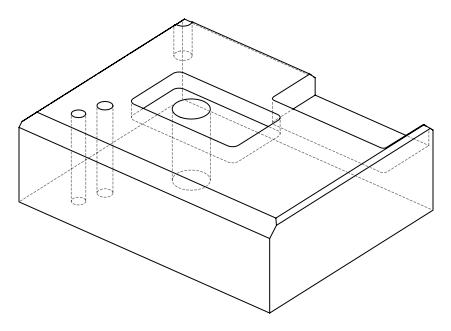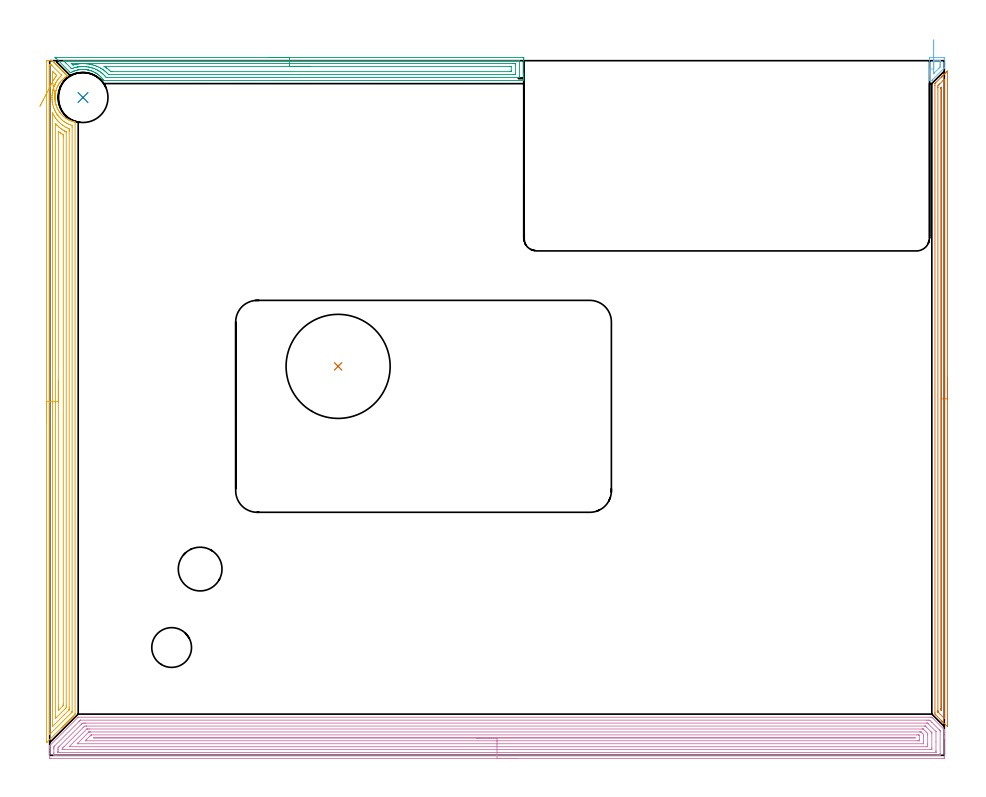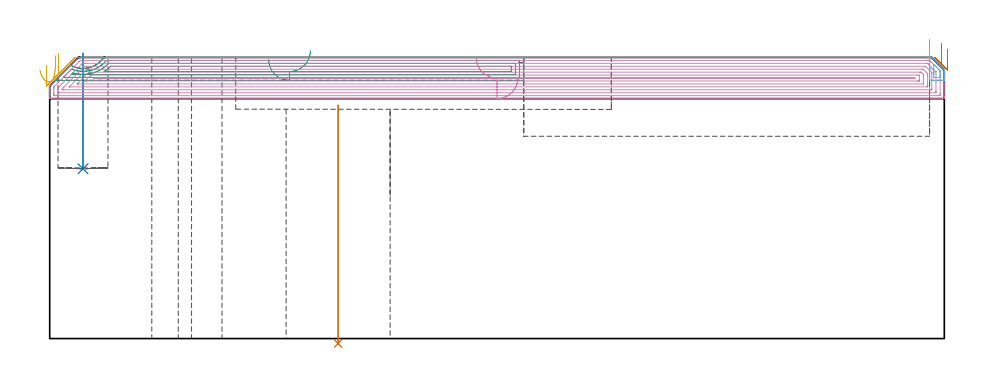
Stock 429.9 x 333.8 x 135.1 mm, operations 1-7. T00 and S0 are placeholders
(PLAN: 18 operations, 12 tool changes, 181.2 min)
(1 INDEXABLE_INSERT_DRILL_THROUGH_HOLE_FROM_SOLID | STEP1HOLE | NXT0302_038 | 0.46 min | 265164 mm3)
(2 INDEXABLE_INSERT_DRILL_BLIND_HOLE_FROM_SOLID | STEP1POCKET | NXT0302_019 | 0.22 min | 24052 mm3)
(3 AREA_MILL | FG_CHAMFER_SURFACE | UGT0205_001 | 7.21 min | 13992 mm3)
(4 AREA_MILL_1 | FG_CHAMFER_SURFACE_1 | UGT0205_001 | 27.32 min | 84257 mm3)
(5 AREA_MILL_2 | FG_CHAMFER_SURFACE_2 | UGT0205_001 | 12.73 min | 28654 mm3)
(6 AREA_MILL_3 | FG_CHAMFER_SURFACE_3 | UGT0205_001 | 0.39 min | 808 mm3)
(7 AREA_MILL_4 | FG_CHAMFER_SURFACE_4 | UGT0205_001 | 7.57 min | 5526 mm3)
(8 MILL_RECTANGULAR_POCKET | POCKET_RECTANGULAR_STRAIGHT | UGT0201_136 | Follow Part, ap 5, ae 75% | 16.9 min | 408037 mm3)
(9 MILL_SLOT | SLOT_PARTIAL_RECTANGULAR | NXT0201_011 | Follow Part, ap 3, ae 75% | 105.2 min | 674227 mm3)
(10 SPOT_DRILL | STEP1HOLE_1 | NXT0321_9005460120000 | 0.05 min | 185 mm3)
(11 SPOT_DRILL_1 | STEP1HOLE_2 | NXT0321_9005460120000 | 0.05 min | 186 mm3)
(12 DRILL_BLIND_HOLE_INTO_CENTER | STEP1HOLE_1 | NXT0301_092 | 0.08 min | 1700 mm3)
(13 GUN_DRILL_THROUGH_HOLE | STEP1HOLE_1 | UGT0307_009 | 0.67 min | 13335 mm3)
(14 DRILL_TO_ENLARGE_THROUGH_HOLE | STEP1HOLE_1 | UGT0301_258 | 0.58 min | 23436 mm3)
(15 DRILL_BLIND_HOLE_INTO_CENTER_1 | STEP1HOLE_2 | NXT0301_026 | 0.04 min | 46 mm3)
(16 GUN_DRILL_THROUGH_HOLE_1 | STEP1HOLE_2 | UGT0307_001 | 0.6 min | 2490 mm3)
(17 SPADE_DRILL_TO_ENLARGE_THROUGH_HOLE | STEP1HOLE_2 | UGT0306_004 | 0.57 min | 16549 mm3)
(18 DRILL_TO_ENLARGE_THROUGH_HOLE_1 | STEP1HOLE_2 | UGT0301_051 | 0.58 min | 27453 mm3)
(TOOL NXT0302_038 | Index. Insert Drill 50mm [880-D5000L50-04] | D50 PA176 FL200 Z2)
(TOOL NXT0302_019 | Index. Insert Drill 24mm [880-D2400L25-05] | D24 PA176 FL120 Z2)
(TOOL UGT0205_001 | Chamfer Mill 20 x 3 x 45 deg. | D20 FL50 Z2)
(TOOL UGT0201_136 | Carbide End Mill 20.0 | D20 FL30 Z4)
(TOOL NXT0201_011 | ENDMILL 12mm [2P460-1200-NA 1630] | D12 FL38 Z6)
(TOOL NXT0321_9005460120000 | NC Spot Drill, 142deg, 12mm, Carbide, Uncoated | D12 PA142 FL30 Z2)
(TOOL NXT0301_092 | Carbide Drill 12.1mm [860.1-1210-061A1-MM 2214] | D12.1 PA140 FL77 Z2)
(TOOL UGT0307_009 | Gun Drill 12 mm | D12 PA130 FL24 Z1)
(TOOL UGT0301_258 | Twist Drill 19.1 mm | D19.1 PA118 FL140 Z2)
(TOOL NXT0301_026 | Carbide Drill 5.5mm [860.1-0550-017A1-MM 2214] | D5.5 PA140 FL28 Z2)
(TOOL UGT0307_001 | Gun Drill 5 mm | D5 PA130 FL24 Z1)
(TOOL UGT0306_004 | Spade Drill 13.5mm | D13.5 PA132 FL10 Z2)
(TOOL UGT0301_051 | Twist Drill 21 mm | D21 PA118 FL145 Z2)
(OP 1 INDEXABLE_INSERT_DRILL_THROUGH_HOLE_FROM_SOLID)
G17 G21 G94 G90
T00 M6
G54
G17 G0 G90 X138.6 Y186.9 S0 M3
G43 Z145.1 H1
G94 G81 G98 Z-2.373 F250. R112.1
G80
M5
M2
(OP 2 INDEXABLE_INSERT_DRILL_BLIND_HOLE_FROM_SOLID)
G17 G21 G94 G90
T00 M6
G54
G17 G0 G90 X16. Y316.1 S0 M3
G43 Z145.1 H1
G94 G81 G98 Z81.6 F250. R137.1
G80
M5
M2
(OP 3 AREA_MILL)
G17 G21 G94 G90
T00 M6
G54
G17 G0 G90 X105.25 Y335.3 S1061 M3
G43 Z145.1 H0
Z134.1
G94 G1 X105.288 Z133.228 F250.
X105.402 Z132.364
X105.591 Z131.512
X105.853 Z130.68
X106.187 Z129.874
X106.59 Z129.1
X107.058 Z128.364
X107.59 Z127.672
X108.179 Z127.029
X108.822 Z126.44
X109.514 Z125.908
X110.25 Z125.44
X111.024 Z125.037
X111.83 Z124.703
X112.662 Z124.441
X113.514 Z124.252
X114.378 Z124.138
X115.25 Z124.1
X227.2 Y335.299 Z124.101
X227.791 Y335.295 Z124.102
X227.795 Y335.293 Z124.104
X227.798 Y334.705 Z124.693
X227.8 Y334.105 Z125.292
Y327.571 Z131.823
Y326.986 Z132.411
Y326.679 Z132.717
Y326.094 Z133.302
Y325.787 Z133.608
Y325.173 Z134.226
Y324.895 Z134.504
Y324.71 Z134.69
X227.792 Y324.349 Z135.043
X227.79 Y324.302 Z135.088
X227.646 Y324.3 Z135.1
X25.969
X25.959 Y324.304 Z135.096
X25.95 Y324.307 Z135.092
X25.922 Y324.347 Z135.052
X25.673 Y324.699 Z134.7
X25.482 Y324.949 Z134.449
X25.282 Y325.197 Z134.202
X25.155 Y325.341 Z134.055
X24.781 Y325.773 Z133.626
X24.634 Y325.93 Z133.469
X24.481 Y326.083 Z133.316
X24.162 Y326.382 Z133.017
X23.89 Y326.636 Z132.764
X23.49 Y326.97 Z132.429
X23.41 Y327.031 Z132.369
X23.222 Y327.173 Z132.226
X23.087 Y327.273 Z132.123
X22.999 Y327.341 Z132.056
X22.615 Y327.604 Z131.793
X22.478 Y327.691 Z131.704
X22.265 Y327.829 Z131.567
X22.225 Y327.855 Z131.541
X22.107 Y327.925 Z131.472
X21.664 Y328.17 Z131.228
X21.216 Y328.4 Z130.998
X20.834 Y328.576 Z130.821
X20.448 Y328.742 Z130.655
X20.325 Y328.788 Z130.608
X19.88 Y328.945 Z130.449
X19.802 Y328.97 Z130.424
X19.616 Y329.032 Z130.366
X19.54 Y329.057 Z130.341
X19.433 Y329.09 Z130.306
X19.356 Y329.11 Z130.283
X18.989 Y329.214 Z130.183
X18.618 Y329.303 Z130.095
X18.542 Y329.321 Z130.077
X18.464 Y329.335 Z130.061
X18.377 Y329.354 Z130.045
X18.097 Y329.409 Z129.99
X17.965 Y329.43 Z129.968
X17.651 Y329.478 Z129.916
X17.572 Y329.487 Z129.906
X17.205 Y329.533 Z129.863
X16.759 Y329.571 Z129.828
X16.258 Y329.59 Z129.801
X16.152 Y329.589 Z129.799
X16.07
X15.788 Y329.592 Z129.798
X15.756 Z129.799
X15.422 Y329.579 Z129.815
X15.388 Y329.577 Z129.818
X15.133 Y329.558 Z129.834
X15.027 Y329.552 Z129.844
X14.977 Y329.548 Z129.847
X14.896 Y329.539 Z129.855
X14.531 Y329.502 Z129.895
X14.392 Y329.483 Z129.915
X14.085 Y329.439 Z129.959
X13.619 Y329.354 Z130.045
X13.558 Y329.34 Z130.057
X13.194 Y329.261 Z130.138
X12.747 Y329.144 Z130.255
X12.303 Y329.005 Z130.389
X11.774 Y328.819 Z130.576
X11.601 Y328.76 Z130.638
X11.553 Y328.743 Z130.656
X11.483 Y328.715 Z130.685
X11.411 Y328.685 Z130.714
X10.964 Y328.485 Z130.914
X10.52 Y328.272 Z131.126
X10.281 Y328.147 Z131.25
X10.158 Y328.079 Z131.316
X10.045 Y328.019 Z131.375
X9.964 Y328.059 Z131.337
X9.935 Y328.073 Z131.323
X9.889 Y328.12 Z131.278
X9.554 Y328.455 Z130.945
X3.002 Y334.998 Z124.401
X2.848 Y335.15 Z124.246
X2.705 Y335.295 Z124.103
Y335.298 Z124.1
Y335.299 Z124.099
X2.803 Y335.3 Z124.1
X115.25
Y333.886 Z125.514
X225.489 Y333.885 Z125.515
X225.635 Y333.884 Z125.516
X225.732 Y333.88 Z125.52
X225.791 Y333.877 Z125.523
X225.793 Y333.867 Z125.533
X225.796 Y333.813 Z125.587
X225.8 Y333.43 Z125.97
Y326.296 Z133.104
X225.796 Y325.787 Z133.613
X225.793 Y325.74 Z133.66
X225.791 Y325.722 Z133.678
X225.708 Y325.719 Z133.681
X225.562 Y325.715 Z133.685
X225.489 Y325.714 Z133.686
X225.416
X27.457 Y325.715
X27.385 Z133.685
X27.312 Y325.717 Z133.683
X27.173 Y325.722 Z133.678
X27.114 Y325.787 Z133.613
X26.492 Y326.496 Z132.904
X26.32 Y326.679 Z132.721
X25.6 Y327.371 Z132.029
X25.379 Y327.571 Z131.829
X25.012 Y327.877 Z131.523
X24.708 Y328.11 Z131.29
X24.224 Y328.462 Z130.938
X23.816 Y328.737 Z130.663
X23.601 Y328.874 Z130.526
X23.116 Y329.162 Z130.238
X22.924 Y329.266 Z130.134
X22.755 Y329.354 Z130.046
X22.032 Y329.705 Z129.695
X21.408 Y329.978 Z129.422
X21.14 Y330.078 Z129.322
X20.666 Y330.246 Z129.154
X20.248 Y330.377 Z129.023
X20.061 Y330.433 Z128.967
X19.356 Y330.613 Z128.787
X18.887 Y330.715 Z128.685
X18.464 Y330.794 Z128.606
X17.817 Y330.892 Z128.508
X17.686 Y330.909 Z128.491
X17.572 Y330.92 Z128.48
X16.839 Y330.979 Z128.421
X16.68 Y330.986 Z128.414
X15.917 Y331.009 Z128.391
X15.853 Y331.01 Z128.39
X15.788 Y331.009 Z128.391
X15.703 Y331.006 Z128.394
X14.956 Y330.968 Z128.432
X14.896 Y330.963 Z128.437
X14.246 Y330.896 Z128.504
X14.004 Y330.864 Z128.536
X13.467 Y330.782 Z128.618
X13.304 Y330.754 Z128.646
X13.112 Y330.716 Z128.684
X12.726 Y330.632 Z128.768
X12.22 Y330.507 Z128.893
X12.011 Y330.452 Z128.948
X11.331 Y330.246 Z129.154
X10.669 Y330.012 Z129.388
X10.57 Y329.978 Z129.422
X10.513 Y329.96 Z129.44
X10.436 Y330.028 Z129.372
X10.214 Y330.246 Z129.154
X7.76 Y332.695 Z126.705
X7.533 Y332.921 Z126.479
X6.868 Y333.588 Z125.812
X6.652 Y333.813 Z125.587
X6.593 Y333.879 Z125.521
X6.722 Y333.883 Z125.517
X6.795 Y333.885 Z125.515
X115.25 Y333.886 Z125.514
Y332.472 Z126.928
X222.74 Y332.471 Z126.929
X223.191 Y332.47 Z126.93
X223.632 Y332.467 Z126.933
X223.77 Y332.465 Z126.935
X223.79 Y332.197 Z127.203
X223.796 Y332.029 Z127.371
X223.799 Y331.862 Z127.538
Y327.404 Z131.996
X223.793 Y327.235 Z132.165
X223.788 Y327.135 Z132.265
X223.742 Y327.133 Z132.267
X223.632 Y327.131 Z132.269
X223.182 Y327.129 Z132.271
X222.74 Y327.128 Z132.272
X28.498 Y327.129 Z132.271
X28.387 Y327.13 Z132.27
X28.333 Y327.133 Z132.267
X28.309 Y327.135 Z132.265
X28.277 Y327.161 Z132.239
X27.875 Y327.571 Z131.829
X27.385 Y328.043 Z131.357
X26.931 Y328.462 Z130.938
X26.492 Y328.828 Z130.572
X25.792 Y329.354 Z130.046
X25.6 Y329.491 Z129.909
X25.171 Y329.784 Z129.616
X24.708 Y330.061 Z129.339
X24.388 Y330.246 Z129.154
X23.816 Y330.55 Z128.85
X23.207 Y330.855 Z128.545
X22.924 Y330.981 Z128.419
X22.558 Y331.138 Z128.262
X22.032 Y331.341 Z128.059
X21.713 Y331.456 Z127.944
X21.14 Y331.643 Z127.757
X20.434 Y331.844 Z127.556
X20.248 Y331.89 Z127.51
X19.673 Y332.029 Z127.371
X19.356 Y332.095 Z127.305
X19.274 Y332.111 Z127.289
X18.982 Y332.16 Z127.24
X18.464 Y332.24 Z127.16
X18.218 Y332.275 Z127.125
X17.748 Y332.328 Z127.072
X17.572 Y332.345 Z127.055
X17.229 Y332.372 Z127.028
X16.754 Y332.402 Z126.998
X16.68 Y332.405 Z126.995
X16.295 Y332.415 Z126.985
X15.838 Y332.422 Z126.978
X15.788
X15.409 Y332.408 Z126.992
X14.982 Y332.388 Z127.012
X14.896 Y332.383 Z127.017
X14.568 Y332.357 Z127.043
X14.169 Y332.32 Z127.08
X14.004 Y332.303 Z127.097
X13.761 Y332.272 Z127.128
X13.412 Y332.223 Z127.177
X13.112 Y332.177 Z127.223
X12.986 Y332.155 Z127.245
X12.316 Y332.029 Z127.371
X12.237 Y332.012 Z127.388
X12.22 Y332.008 Z127.392
X11.521 Y331.837 Z127.563
X11.328 Y331.79 Z127.61
X11.237 Y331.77 Z127.63
X11.163 Y331.756 Z127.644
X11.108 Y331.807 Z127.593
X10.88 Y332.029 Z127.371
X10.436 Y332.47 Z126.93
Y332.471 Z126.929
X115.25 Y332.472 Z126.928
Y331.057 Z128.343
X221.037
X221.772 Y331.052 Z128.348
X221.787 Y331.051 Z128.349
X221.791 Y331.035 Z128.365
X221.796 Y330.987 Z128.413
X221.799 Y330.888 Z128.512
X221.8 Y328.932 Z130.468
X221.798 Y328.721 Z130.679
X221.795 Y328.616 Z130.784
X221.79 Y328.565 Z130.835
X221.786 Y328.549 Z130.851
X221.763 Y328.548 Z130.852
X220.956 Y328.543 Z130.857
X220.876
X29.98
X29.575 Y328.547 Z130.853
X29.376 Y328.55 Z130.85
X29.169 Y328.732 Z130.668
X28.483 Y329.354 Z130.046
X28.277 Y329.527 Z129.873
X27.453 Y330.178 Z129.222
X27.385 Y330.228 Z129.172
X27.36 Y330.246 Z129.154
X26.898 Y330.567 Z128.833
X26.492 Y330.838 Z128.562
X26.235 Y331.007 Z128.393
X26.186 Y331.042 Z128.358
X26.176 Y331.051 Z128.349
X26.179 Y331.052 Z128.348
X26.24 Y331.054 Z128.346
X26.492 Y331.057 Z128.343
X26.573
X115.25
X116.122 Z128.381
X116.986 Z128.495
X117.838 Z128.683
X118.67 Z128.946
X119.476 Z129.28
X120.25 Z129.682
X120.986 Z130.151
X121.678 Z130.682
X122.321 Z131.272
X122.91 Z131.915
X123.442 Z132.607
X123.91 Z133.343
X124.313 Z134.116
X124.647 Z134.922
X124.909 Z135.754
X125.098 Z136.606
X125.212 Z137.471
X125.25 Z138.343
G0 Z145.1
M5
M2
(OP 4 AREA_MILL_1)
G17 G21 G94 G90
T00 M6
G54
G17 G0 G90 X224.95 Y-1.5 S1061 M3
G43 Z145.1 H0
Z125.3
G94 G1 X224.912 Z124.428 F250.
X224.798 Z123.564
X224.609 Z122.712
X224.347 Z121.88
X224.013 Z121.074
X223.61 Z120.3
X223.142 Z119.564
X222.61 Z118.872
X222.021 Z118.229
X221.378 Z117.64
X220.686 Z117.108
X219.95 Z116.64
X219.176 Z116.237
X218.37 Z115.903
X217.538 Z115.641
X216.687 Z115.452
X215.822 Z115.338
X214.95 Z115.3
X0.614 Y-1.499 Z115.301
X0.057 Y-1.493 Z115.304
X0.008 Y-1.491 Z115.305
X0. Y-0.938 Z115.858
Y0.841 Z117.636
Y2.286 Z119.082
Y3.509 Z120.303
Y4.342 Z121.141
Y4.37 Z121.169
X0.001 Y4.592 Z121.39
X0.019 Y4.619 Z121.418
X13.59 Y18.19 Z134.99
X13.705 Y18.299 Z135.085
X14.01 Y18.3 Z135.1
X423.035
X423.902 Y18.293 Z135.093
X423.928 Y18.27 Z135.07
X424.018 Y18.183 Z134.981
X429.798 Y12.402 Z129.2
X429.89 Y12.308 Z129.104
X429.9 Y12.069 Z128.868
Y11.29 Z128.09
Y10.623 Z127.419
Y9.4 Z126.198
Y8.845 Z125.639
Y8.233 Z125.029
Y-0.66 Z116.137
X429.898 Y-0.938 Z115.859
X429.892 Y-1.492 Z115.306
X429.844 Y-1.494 Z115.304
X429.286 Y-1.5 Z115.3
X214.95
Y-0.086 Z116.714
X3.33
X2.435 Y-0.084 Z116.716
X2.4 Y-0.082 Z116.718
X2.01 Y-0.049 Z116.751
X2.003 Y0.347 Z117.147
X2.001 Y0.841 Z117.641
X2. Y1.239 Z118.039
Y3.018 Z119.818
X2.001 Y3.509 Z120.309
X2.004 Y3.903 Z120.703
X2.011 Y4.15 Z120.95
X2.25 Y4.398 Z121.198
X2.324 Y4.474 Z121.274
X14.01 Y16.16 Z132.96
X14.357 Y16.503 Z133.303
X14.71 Y16.849 Z133.649
X14.759 Y16.879 Z133.679
X14.829 Y16.883 Z133.683
X14.867 Y16.885 Z133.685
X421.211 Y16.886 Z133.686
X422.105 Y16.885 Z133.685
X422.141 Y16.884 Z133.684
X422.889 Y16.849 Z133.649
X423.035 Y16.71 Z133.51
X423.791 Y15.959 Z132.759
X423.928 Y15.823 Z132.623
X427.5 Y12.25 Z129.05
X427.863 Y11.878 Z128.678
X427.883 Y11.855 Z128.655
X427.89 Y11.822 Z128.622
X427.895 Y11.752 Z128.552
X427.899 Y11.645 Z128.445
Y0.841 Z117.641
X427.898 Y0.444 Z117.244
X427.89 Y-0.049 Z116.751
X427.533 Y-0.082 Z116.718
X427.5 Y-0.083 Z116.717
X426.644 Y-0.086 Z116.714
X214.95
Y1.328 Z118.128
X4.589 Y1.329 Z118.129
X4.186 Y1.331 Z118.131
X4.053 Y1.333 Z118.133
X4.013 Y1.335 Z118.135
X4.008 Y1.421 Z118.221
X4.003 Y1.544 Z118.344
X4.001 Y1.73 Z118.53
X4. Y1.915 Z118.715
Y2.619 Z119.419
Y2.804 Z119.604
X4.005 Y3.509 Z120.309
X4.006 Y3.688 Z120.488
X4.186 Y3.881 Z120.681
X4.443 Y4.142 Z120.942
X4.697 Y4.398 Z121.198
X15.137 Y14.837 Z131.637
X15.374 Y15.07 Z131.87
X15.588 Y15.277 Z132.077
X15.796 Y15.464 Z132.264
X16.289 Y15.469 Z132.269
X16.689 Y15.471 Z132.271
X17.179
X421.248
X421.74 Y15.47 Z132.27
X421.788 Y15.467 Z132.267
X421.809 Y15.465 Z132.265
X421.861 Y15.427 Z132.227
X422.049 Y15.248 Z132.048
X422.141 Y15.159 Z131.959
X425.714 Y11.587 Z128.387
X425.786 Y11.513 Z128.313
X425.855 Y11.436 Z128.236
X425.89 Y11.394 Z128.194
X425.894 Y11.373 Z128.173
X425.898 Y11.329 Z128.129
X425.9 Y6.436 Z123.236
Y2.434 Z119.234
X425.899 Y1.73 Z118.53
X425.898 Y1.547 Z118.347
X425.89 Y1.36 Z118.16
X425.882 Y1.335 Z118.135
X425.864 Y1.333 Z118.133
X425.814 Y1.33 Z118.13
X425.714 Y1.329 Z118.129
X214.95 Y1.328 Z118.128
Y2.743 Z119.543
X6.866
X6.741 Y2.744 Z119.544
X6.102 Y2.75 Z119.55
X6.01 Y2.756 Z119.556
X6.009 Y2.855 Z119.655
X6.01 Y3.063 Z119.863
X6.024 Y3.263 Z120.063
X6.118 Y3.363 Z120.163
X6.259 Y3.509 Z120.309
X6.561 Y3.812 Z120.612
X6.866 Y4.117 Z120.917
X16.04 Y13.291 Z130.091
X16.365 Y13.614 Z130.414
X16.689 Y13.933 Z130.733
X16.819 Y14.051 Z130.851
X17.582 Y14.056 Z130.856
X17.707 Y14.057 Z130.857
X420.479
X420.671 Y14.055 Z130.855
X420.767 Y14.052 Z130.852
X420.786 Y14.051 Z130.851
X420.838 Y14.004 Z130.804
X420.931 Y13.916 Z130.716
X421.248 Y13.603 Z130.403
X423.338 Y11.513 Z128.313
X423.637 Y11.209 Z128.009
X423.832 Y11.008 Z127.808
X423.89 Y10.945 Z127.745
X423.894 Y10.92 Z127.72
X423.897 Y10.866 Z127.666
X423.9 Y10.651 Z127.451
Y3.509 Z120.309
X423.897 Y3.078 Z119.878
X423.893 Y2.862 Z119.662
X423.89 Y2.76 Z119.56
X423.797 Y2.749 Z119.549
X423.035 Y2.744 Z119.544
X422.91 Y2.743 Z119.543
X214.95
Y4.157 Z120.957
X9.659
X9.545 Y4.159 Z120.959
X9.404 Y4.164 Z120.964
X9.377 Y4.168 Z120.968
X9.406 Y4.202 Z121.002
X9.439 Y4.239 Z121.039
X17.6 Y12.402 Z129.202
X17.78 Y12.574 Z129.374
X17.843 Y12.633 Z129.433
X17.992 Y12.637 Z129.437
X18.235 Y12.642 Z129.442
X18.475 Y12.643 Z129.443
X19.126
X419.221 Y12.642 Z129.442
X419.462 Y12.64 Z129.44
X419.703 Y12.636 Z129.436
X419.76 Y12.63 Z129.43
X419.794 Y12.6 Z129.4
X419.864 Y12.535 Z129.335
X419.999 Y12.402 Z129.202
X420.355 Y12.047 Z128.847
X421.248 Y11.153 Z127.953
X421.776 Y10.623 Z127.423
X421.849 Y10.546 Z127.346
X421.89 Y10.499 Z127.299
X421.893 Y10.461 Z127.261
X421.897 Y10.299 Z127.099
X421.9 Y9.975 Z126.775
Y9.734 Z126.534
Y5.528 Z122.328
Y4.639 Z121.439
X421.896 Y4.398 Z121.198
X421.89 Y4.236 Z121.036
X421.885 Y4.164 Z120.964
X421.732 Y4.161 Z120.961
X421.49 Y4.158 Z120.958
X214.95 Y4.157 Z120.957
Y5.571 Z122.371
X13.725
X13.45 Y5.573 Z122.373
X13.275 Y5.577 Z122.377
X13.237 Y5.578 Z122.378
X13.255 Y5.599 Z122.399
X13.299 Y5.648 Z122.448
X13.362 Y5.714 Z122.514
X13.471 Y5.824 Z122.624
X18.475 Y10.828 Z127.628
X18.821 Y11.169 Z127.969
X18.86 Y11.205 Z128.005
X18.88 Y11.221 Z128.021
X18.913 Y11.223 Z128.023
X19.065 Y11.226 Z128.026
X19.368 Y11.228 Z128.028
X19.654 Y11.229 Z128.029
X417.961
X418.569 Y11.226 Z128.026
X418.656 Y11.225 Z128.025
X418.705 Y11.222 Z128.022
X418.752 Y11.188 Z127.988
X418.945 Y11. Z127.8
X419.328 Y10.623 Z127.423
X419.462 Y10.489 Z127.289
X419.834 Y10.108 Z126.908
X419.879 Y10.062 Z126.862
X419.89 Y9.995 Z126.795
X419.895 Y9.879 Z126.679
X419.898 Y9.734 Z126.534
X419.9 Y9.298 Z126.098
Y8.845 Z125.645
Y6.63 Z123.43
Y6.177 Z122.977
X419.898 Y5.742 Z122.542
X419.892 Y5.596 Z122.396
X419.889 Y5.577 Z122.377
X419.879 Y5.575 Z122.375
X419.842 Y5.573 Z122.373
X419.766 Y5.572 Z122.372
X214.95 Y5.571 Z122.371
Y6.985 Z123.785
X17.582 Y6.986 Z123.786
X17.501 Y6.987 Z123.787
X17.34 Y6.992 Z123.792
X17.111 Y7.003 Z123.803
X17.17 Y7.066 Z123.866
X17.373 Y7.274 Z124.074
X17.582 Y7.485 Z124.285
X17.818 Y7.721 Z124.521
X19.368 Y9.271 Z126.071
X19.601 Y9.502 Z126.302
X19.838 Y9.734 Z126.534
X19.886 Y9.777 Z126.577
X19.941 Y9.808 Z126.608
X20.1 Y9.812 Z126.612
X20.181 Y9.814 Z126.614
X416.783
X417.6 Y9.81 Z126.61
X417.676 Y9.808 Z126.608
X417.757 Y9.734 Z126.534
X417.852 Y9.638 Z126.438
X417.89 Y9.592 Z126.392
X417.894 Y9.566 Z126.366
X417.898 Y9.513 Z126.313
X417.9 Y7.733 Z124.533
X417.893 Y7.066 Z123.866
X417.89 Y7.011 Z123.811
X417.884 Y6.992 Z123.792
X417.838 Y6.989 Z123.789
X417.756 Y6.986 Z123.786
X417.676
X416.864 Y6.985 Z123.785
X214.95
Y8.399 Z125.199
X21.155 Y8.4 Z125.2
X21.154
X415.89
X415.891 Y8.399 Z125.199
X214.95
X214.078 Z125.238
X213.214 Z125.351
X212.362 Z125.54
X211.53 Z125.803
X210.724 Z126.136
X209.95 Z126.539
X209.214 Z127.008
X208.522 Z127.539
X207.879 Z128.128
X207.29 Z128.772
X206.759 Z129.464
X206.29 Z130.199
X205.887 Z130.973
X205.553 Z131.779
X205.291 Z132.611
X205.102 Z133.463
X204.988 Z134.328
X204.95 Z135.199
G0 Z145.1
M5
M2
(OP 5 AREA_MILL_2)
G17 G21 G94 G90
T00 M6
G54
G17 G0 G90 X-1.5 Y159.95 S1061 M3
G43 Z145.1 H0
Z131.4
G94 G1 Y159.988 Z130.528 F250.
Y160.102 Z129.664
Y160.291 Z128.812
Y160.553 Z127.98
Y160.887 Z127.174
Y161.29 Z126.4
Y161.758 Z125.664
Y162.29 Z124.972
Y162.879 Z124.329
Y163.522 Z123.74
Y164.214 Z123.209
Y164.95 Z122.74
Y165.724 Z122.337
Y166.53 Z122.003
Y167.362 Z121.741
Y168.214 Z121.552
Y169.078 Z121.438
Y169.95 Z121.4
Y333.168
X-1.499 Y333.313 Z121.401
X-1.491 Y333.798 Z121.405
X-1.264 Y333.8 Z121.632
X-0.896 Z122.
X-0.373 Z122.523
X-0.004 Z122.891
X0.782 Z123.68
X0.835 Z123.733
X1.191 Y333.799 Z124.087
X1.237 Y333.764 Z124.135
X1.628 Y333.372 Z124.528
X1.781 Y333.221 Z124.678
X1.833 Y333.168 Z124.731
X2.026 Y332.975 Z124.925
X2.078 Y332.923 Z124.975
X2.131 Y332.87 Z125.03
X2.323 Y332.678 Z125.222
X2.376 Y332.626 Z125.272
X2.429 Y332.572 Z125.328
X2.619 Y332.381 Z125.518
X2.673 Y332.328 Z125.57
X2.727 Y332.274 Z125.626
X2.916 Y332.084 Z125.815
X2.97 Y332.031 Z125.867
X3.025 Y331.976 Z125.924
X3.213 Y331.787 Z126.112
X3.268 Y331.734 Z126.165
X3.323 Y331.677 Z126.222
X3.51 Y331.491 Z126.409
X3.565 Y331.436 Z126.462
X3.621 Y331.379 Z126.52
X3.807 Y331.194 Z126.706
X3.863 Y331.139 Z126.76
X3.919 Y331.081 Z126.818
X4.103 Y330.897 Z127.002
X4.16 Y330.841 Z127.057
X4.217 Y330.783 Z127.116
X4.4 Y330.6 Z127.299
X4.458 Y330.544 Z127.354
X4.516 Y330.485 Z127.415
X4.697 Y330.304 Z127.596
X4.755 Y330.246 Z127.652
X4.814 Y330.187 Z127.713
X4.994 Y330.007 Z127.893
X5.053 Y329.949 Z127.949
X5.112 Y329.889 Z128.011
X5.29 Y329.71 Z128.189
X5.35 Y329.652 Z128.247
X5.41 Y329.591 Z128.309
X5.587 Y329.413 Z128.486
X5.647 Y329.354 Z128.544
X5.708 Y329.292 Z128.607
X5.884 Y329.117 Z128.783
X5.945 Y329.057 Z128.841
X6.006 Y328.994 Z128.905
X6.181 Y328.82 Z129.08
X6.242 Y328.759 Z129.139
X6.304 Y328.696 Z129.203
X6.478 Y328.523 Z129.376
X6.54 Y328.462 Z129.436
X6.602 Y328.398 Z129.501
X6.774 Y328.226 Z129.673
X6.837 Y328.164 Z129.734
X6.9 Y328.1 Z129.799
X7.071 Y327.929 Z129.97
X7.135 Y327.867 Z130.031
X7.199 Y327.802 Z130.098
X7.368 Y327.633 Z130.267
X7.432 Y327.57 Z130.329
X7.497 Y327.504 Z130.396
X7.665 Y327.336 Z130.564
X7.73 Y327.272 Z130.626
X7.795 Y327.206 Z130.694
X7.961 Y327.039 Z130.86
X8.027 Y326.975 Z130.923
X8.497 Y326.504 Z131.395
X8.499 Y326.496 Z131.396
Y326.495
X8.486 Y326.484 Z131.385
X8.177 Y326.296 Z131.076
X7.738 Y326.009 Z130.637
X7.616 Y325.925 Z130.512
X7.229 Y325.637 Z130.129
X7.159 Y325.582 Z130.059
X6.85 Y325.338 Z129.749
X6.492 Y325.031 Z129.391
X5.963 Y324.524 Z128.861
X5.926 Y324.484 Z128.824
X5.796 Y324.347 Z128.692
X5.594 Y324.137 Z128.494
X5.075 Y323.519 Z127.974
X4.863 Y323.243 Z127.762
X4.554 Y322.799 Z127.454
X4.458 Y322.652 Z127.357
X4.259 Y322.349 Z127.159
X4.188 Y322.232 Z127.087
X4.053 Y321.989 Z126.95
X3.972 Y321.846 Z126.871
X3.772 Y321.455 Z126.669
X3.698 Y321.293 Z126.596
X3.609 Y321.094 Z126.504
X3.365 Y320.561 Z126.264
X3.3 Y320.405 Z126.199
X3.053 Y319.668 Z125.949
X3.018 Y319.551 Z125.915
X2.948 Y319.306 Z125.842
X2.922 Y319.222 Z125.818
X2.896 Y319.123 Z125.795
X2.875 Y319.04 Z125.774
X2.833 Y318.858 Z125.725
X2.811 Y318.774 Z125.705
X2.716 Y318.328 Z125.614
X2.673 Y318.079 Z125.572
X2.655 Y317.964 Z125.551
X2.641 Y317.88 Z125.537
X2.583 Y317.433 Z125.477
X2.54 Y316.986 Z125.435
X2.513 Y316.539 Z125.412
X2.512 Y316.507 Z125.411
X2.511 Y316.439 Z125.407
X2.502 Y316.092 Z125.4
X2.506 Y315.943 Z125.404
X2.514 Y315.645 Z125.411
X2.538 Y315.281 Z125.429
X2.542 Y315.198 Z125.435
X2.583 Y314.751 Z125.48
X2.632 Y314.387 Z125.528
X2.637 Y314.348 Z125.534
X2.642 Y314.305 Z125.54
X2.651 Y314.253 Z125.549
X2.719 Y313.857 Z125.617
X2.812 Y313.411 Z125.711
X2.896 Y313.077 Z125.795
X2.925 Y312.963 Z125.824
X3.03 Y312.598 Z125.929
X3.053 Y312.517 Z125.953
X3.063 Y312.487 Z125.962
X3.176 Y312.151 Z126.07
X3.235 Y311.976 Z126.135
X3.268 Y311.884 Z126.167
X3.301 Y311.794 Z126.198
X3.339 Y311.704 Z126.234
X3.372 Y311.623 Z126.268
X3.565 Y311.177 Z126.463
X3.775 Y310.729 Z126.674
X3.977 Y310.346 Z126.875
X4.188 Y309.968 Z127.086
X4.221 Y309.915 Z127.119
X4.27 Y309.835 Z127.168
X4.565 Y309.385 Z127.463
X4.755 Y309.112 Z127.653
X4.873 Y308.942 Z127.772
X4.972 Y308.808 Z127.872
X4.989 Y308.786 Z127.889
X5.075 Y308.678 Z127.975
X5.61 Y308.048 Z128.507
X5.964 Y307.676 Z128.861
X6.508 Y307.154 Z129.406
X6.54 Y307.126 Z129.437
X6.677 Y307.004 Z129.576
X6.762 Y306.934 Z129.661
X6.85 Y306.862 Z129.749
X7.637 Y306.26 Z130.536
X7.738 Y306.19 Z130.637
X7.991 Y306.028 Z130.891
X8.178 Y305.908 Z131.078
X8.441 Y305.752 Z131.341
X8.625 Y305.643 Z131.525
X8.867 Y305.513 Z131.766
X8.919 Y305.485 Z131.816
X8.996 Y305.443 Z131.895
X9.139 Y305.366 Z132.038
X9.194 Y305.341 Z132.092
X9.365 Y305.261 Z132.259
X9.515 Y305.19 Z132.41
X9.955 Y304.999 Z132.854
X10.127 Y304.935 Z133.026
X10.401 Y304.832 Z133.299
X10.704 Y304.734 Z133.601
X11.033 Y304.627 Z133.932
X11.288 Y304.545 Z134.187
X11.545 Y304.472 Z134.443
X11.86 Y304.397 Z134.757
X12.118 Y304.335 Z135.011
X12.197 Y304.314 Z135.089
X12.2 Y304.102 Z135.1
Y20.147
X12.194 Y19.803 Z135.091
X12.193 Y19.792
X11.653 Y19.253 Z134.552
X11.596 Y19.195 Z134.493
X11.539 Y19.139 Z134.438
X11.355 Y18.955 Z134.254
X11.299 Y18.897 Z134.196
X11.243 Y18.842 Z134.142
X11.057 Y18.657 Z133.956
X11.001 Y18.6 Z133.898
X10.946 Y18.545 Z133.845
X10.759 Y18.358 Z133.658
X10.704 Y18.302 Z133.601
X10.649 Y18.249 Z133.548
X10.461 Y18.06 Z133.36
X10.407 Y18.005 Z133.303
X10.352 Y17.952 Z133.251
X10.163 Y17.762 Z133.062
X10.109 Y17.708 Z133.006
X10.056 Y17.655 Z132.955
X9.865 Y17.464 Z132.764
X9.812 Y17.41 Z132.708
X9.759 Y17.358 Z132.658
X9.567 Y17.166 Z132.466
X9.514 Y17.113 Z132.411
X9.462 Y17.062 Z132.361
X9.268 Y16.868 Z132.167
X9.217 Y16.815 Z132.114
X9.165 Y16.765 Z132.064
X8.97 Y16.57 Z131.869
X8.919 Y16.518 Z131.816
X8.869 Y16.468 Z131.767
X8.672 Y16.272 Z131.571
X8.622 Y16.22 Z131.519
X8.572 Y16.171 Z131.471
X8.374 Y15.974 Z131.273
X8.324 Y15.923 Z131.221
X8.275 Y15.874 Z131.174
X8.076 Y15.675 Z130.975
X8.027 Y15.626 Z130.924
X7.978 Y15.578 Z130.877
X7.778 Y15.377 Z130.677
X7.73 Y15.328 Z130.627
X7.681 Y15.281 Z130.58
X7.48 Y15.079 Z130.379
X7.432 Y15.031 Z130.329
X7.385 Y14.984 Z130.284
X7.182 Y14.781 Z130.081
X7.135 Y14.733 Z130.032
X7.088 Y14.687 Z129.987
X6.883 Y14.483 Z129.782
X6.837 Y14.436 Z129.734
X6.791 Y14.391 Z129.69
X6.585 Y14.185 Z129.484
X6.54 Y14.138 Z129.437
X6.494 Y14.094 Z129.393
X6.287 Y13.887 Z129.186
X6.242 Y13.841 Z129.139
X6.198 Y13.797 Z129.097
X5.989 Y13.589 Z128.888
X5.945 Y13.544 Z128.842
X5.901 Y13.5 Z128.8
X5.691 Y13.291 Z128.59
X5.647 Y13.246 Z128.545
X5.604 Y13.204 Z128.503
X-0.896 Y6.703 Z122.002
X-0.981 Y6.619 Z121.919
X-1.166 Y6.434 Z121.734
X-1.342 Y6.256 Z121.555
X-1.468 Y6.136 Z121.43
X-1.494 Y6.117 Z121.404
X-1.499 Y6.136 Z121.399
X-1.5 Y169.95 Z121.4
X-0.086 Z122.814
X-0.085 Y331.461 Z122.815
X-0.084 Y331.543 Z122.816
X-0.079 Y331.707 Z122.821
X-0.076 Y331.791 Z122.824
X-0.056 Y331.793 Z122.844
X-0.004 Y331.796 Z122.896
X0.471 Y331.798 Z123.371
X0.678 Y331.793 Z123.578
X0.729 Y331.79 Z123.629
X0.791 Y331.747 Z123.691
X0.888 Y331.655 Z123.788
X1.17 Y331.379 Z124.07
X5.642 Y326.908 Z128.542
X5.738 Y326.805 Z128.638
X5.77 Y326.768 Z128.67
X5.772 Y326.762 Z128.672
X5.766 Y326.754 Z128.666
X5.731 Y326.717 Z128.631
X5.634 Y326.623 Z128.534
X5.35 Y326.35 Z128.25
X5.181 Y326.183 Z128.081
X5.013 Y326.013 Z127.913
X4.746 Y325.725 Z127.646
X4.458 Y325.394 Z127.358
X4.332 Y325.245 Z127.232
X4.228 Y325.119 Z127.128
X3.939 Y324.745 Z126.839
X3.563 Y324.227 Z126.463
X3.214 Y323.682 Z126.114
X3.007 Y323.33 Z125.907
X2.887 Y323.115 Z125.787
X2.673 Y322.714 Z125.573
X2.581 Y322.528 Z125.481
X2.537 Y322.436 Z125.437
X2.303 Y321.912 Z125.203
X2.14 Y321.542 Z125.04
X2.037 Y321.284 Z124.937
X1.815 Y320.647 Z124.715
X1.806 Y320.622 Z124.706
X1.781 Y320.543 Z124.681
X1.605 Y319.929 Z124.505
X1.56 Y319.753 Z124.46
X1.431 Y319.208 Z124.331
X1.359 Y318.858 Z124.259
X1.29 Y318.456 Z124.19
X1.219 Y317.964 Z124.119
X1.183 Y317.669 Z124.083
X1.131 Y317.07 Z124.031
X1.118 Y316.84 Z124.018
X1.095 Y316.175 Z123.995
X1.096 Y315.967 Z123.996
X1.122 Y315.281 Z124.022
X1.136 Y315.033 Z124.036
X1.198 Y314.387 Z124.098
X1.216 Y314.223 Z124.116
X1.243 Y314.031 Z124.143
X1.332 Y313.492 Z124.232
X1.443 Y312.936 Z124.343
X1.523 Y312.598 Z124.423
X1.753 Y311.731 Z124.653
X1.762 Y311.704 Z124.662
X1.781 Y311.645 Z124.681
X2.077 Y310.809 Z124.977
X2.288 Y310.301 Z125.188
X2.468 Y309.915 Z125.368
X2.673 Y309.489 Z125.573
X2.923 Y309.021 Z125.823
X3.266 Y308.427 Z126.166
X3.463 Y308.126 Z126.363
X3.565 Y307.976 Z126.465
X3.872 Y307.542 Z126.772
X4.107 Y307.232 Z127.007
X4.458 Y306.814 Z127.358
X4.876 Y306.338 Z127.776
X5.35 Y305.859 Z128.25
X5.786 Y305.443 Z128.686
X6.242 Y305.064 Z129.142
X6.91 Y304.549 Z129.81
X7.135 Y304.392 Z130.035
X7.596 Y304.086 Z130.496
X8.027 Y303.838 Z130.927
X8.351 Y303.655 Z131.251
X8.919 Y303.372 Z131.819
X9.437 Y303.136 Z132.337
X9.812 Y302.994 Z132.712
X10.463 Y302.76 Z133.363
X10.704 Y302.678 Z133.604
X10.756 Y302.659 Z133.656
X10.778 Y302.648 Z133.678
X10.786 Y301.948 Z133.686
X10.785 Y21.042 Z133.685
X10.784 Y20.961 Z133.684
X10.779 Y20.879 Z133.679
X10.776 Y20.837 Z133.676
X10.758 Y20.816 Z133.658
X10.704 Y20.757 Z133.604
X10.401 Y20.451 Z133.301
X10.098 Y20.147 Z132.998
X0.128 Y10.178 Z123.028
X-0.004 Y10.048 Z122.896
X-0.05 Y10.007 Z122.85
X-0.076 Y9.984 Z122.824
X-0.08 Y10.064 Z122.82
X-0.084 Y10.227 Z122.816
X-0.085 Y10.309 Z122.815
X-0.086 Y10.391 Z122.814
Y169.95
X1.328 Z124.228
X1.329 Y308.349 Z124.229
X1.33 Y308.578 Z124.23
X1.332 Y308.628 Z124.232
X1.335 Y308.674 Z124.235
X1.377 Y308.599 Z124.277
X1.408 Y308.542 Z124.308
X1.452 Y308.456 Z124.352
X1.625 Y308.126 Z124.525
X1.781 Y307.84 Z124.681
X2.136 Y307.232 Z125.036
X2.673 Y306.403 Z125.573
X2.717 Y306.338 Z125.617
X2.817 Y306.193 Z125.717
X3.411 Y305.443 Z126.311
X3.565 Y305.26 Z126.465
X3.897 Y304.885 Z126.797
X4.211 Y304.549 Z127.111
X4.458 Y304.302 Z127.358
X5.147 Y303.655 Z128.047
X5.35 Y303.486 Z128.25
X6.164 Y302.839 Z129.064
X6.242 Y302.78 Z129.142
X6.27 Y302.76 Z129.17
X7.135 Y302.2 Z130.035
X7.702 Y301.866 Z130.602
X8.027 Y301.695 Z130.927
X8.379 Y301.513 Z131.279
X9.359 Y301.076 Z132.259
X9.364 Y300.972 Z132.264
X9.369 Y300.521 Z132.269
X9.371 Y300.077 Z132.271
Y299.624
Y22.83
X9.37 Y22.379 Z132.27
X9.366 Y21.936 Z132.266
X9.365 Y21.884 Z132.265
X9.329 Y21.84 Z132.229
X9.262 Y21.767 Z132.162
X9.177 Y21.678 Z132.077
X6.944 Y19.444 Z129.844
X1.387 Y13.887 Z124.287
X1.367 Y13.868 Z124.267
X1.355 Y13.859 Z124.255
X1.341 Y13.85 Z124.241
X1.335 Y13.864 Z124.235
X1.332 Y13.887 Z124.232
X1.33 Y13.943 Z124.23
X1.329 Y14.34 Z124.229
X1.328 Y14.781 Z124.228
Y169.95
X2.743 Z125.643
Y302.76
X2.745 Y303.015 Z125.645
X2.75 Y303.578 Z125.65
X2.873 Y303.457 Z125.773
X2.987 Y303.339 Z125.887
X3.54 Y302.76 Z126.44
X3.565 Y302.736 Z126.465
X4.085 Y302.239 Z126.985
X4.458 Y301.9 Z127.358
X4.497 Y301.866 Z127.397
X5.35 Y301.199 Z128.25
X5.649 Y300.972 Z128.549
X6.242 Y300.579 Z129.142
X6.542 Y300.384 Z129.442
X7.052 Y300.077 Z129.952
X7.135 Y300.03 Z130.035
X7.241 Y299.971 Z130.141
X7.706 Y299.726 Z130.606
X7.906 Y299.619 Z130.806
X7.947 Y299.596 Z130.847
X7.95 Y299.578 Z130.85
X7.954 Y299.533 Z130.854
X7.956 Y299.44 Z130.856
X7.957 Y299.253 Z130.857
Y299.183
X7.956 Y23.725 Z130.856
X7.948 Y22.909 Z130.848
X7.876 Y22.83 Z130.776
X7.507 Y22.457 Z130.407
X7.135 Y22.083 Z130.035
X3.194 Y18.144 Z126.094
X3.039 Y17.992 Z125.939
X2.755 Y17.716 Z125.655
X2.744 Y18.287 Z125.644
X2.743 Y18.358 Z125.643
Y169.95
X4.157 Z127.057
X4.158 Y299.484 Z127.058
X4.16 Y299.786 Z127.06
X4.163 Y299.823 Z127.063
X4.164 Y299.825 Z127.064
X4.175 Y299.82 Z127.075
X4.233 Y299.779 Z127.133
X5.017 Y299.183 Z127.917
X5.35 Y298.958 Z128.25
X6.009 Y298.523 Z128.909
X6.242 Y298.385 Z129.142
X6.405 Y298.289 Z129.305
X6.527 Y298.209 Z129.427
X6.536 Y298.137 Z129.436
X6.539 Y297.991 Z129.439
X6.542 Y297.394 Z129.442
X6.543 Y297.093 Z129.443
Y24.619
X6.542 Y24.319 Z129.442
X6.538 Y24.021 Z129.438
X6.536 Y23.952 Z129.436
X6.484 Y23.894 Z129.384
X6.326 Y23.725 Z129.226
X4.537 Y21.936 Z127.437
X4.496 Y21.898 Z127.396
X4.458 Y21.866 Z127.358
X4.164 Y21.651 Z127.064
X4.16 Y21.936 Z127.06
X4.158 Y22.236 Z127.058
X4.157 Y22.83 Z127.057
Y23.132
Y169.95
Y170.822 Z127.095
Y171.686 Z127.209
Y172.538 Z127.398
Y173.37 Z127.66
Y174.176 Z127.994
Y174.95 Z128.397
Y175.686 Z128.865
Y176.378 Z129.396
Y177.021 Z129.986
Y177.61 Z130.629
Y178.142 Z131.321
Y178.61 Z132.057
Y179.013 Z132.831
Y179.347 Z133.637
Y179.609 Z134.469
Y179.798 Z135.32
Y179.912 Z136.185
Y179.95 Z137.057
G0 Z145.1
X2.802 Y315.604
Z135.859
G1 X2.822 Y315.49 Z134.995
X2.829 Y315.451 Z134.123
X2.823 Y315.487 Z133.251
X2.803 Y315.598 Z132.386
X2.769 Y315.782 Z131.534
X2.723 Y316.039 Z130.702
X2.664 Y316.366 Z129.895
X2.592 Y316.76 Z129.121
X2.509 Y317.22 Z128.384
X2.414 Y317.742 Z127.691
X2.31 Y318.32 Z127.047
X2.195 Y318.952 Z126.456
X2.072 Y319.632 Z125.924
X1.941 Y320.355 Z125.453
X1.803 Y321.116 Z125.049
X1.659 Y321.908 Z124.714
X1.511 Y322.727 Z124.45
X1.36 Y323.564 Z124.26
X1.335 Y323.697 Z124.235
X1.333 Y323.779 Z124.233
X1.329 Y324.225 Z124.229
Y324.49
Y327.802
X1.33 Y328.254 Z124.23
X1.334 Y328.696 Z124.234
X1.335 Y328.749 Z124.235
X1.398 Y328.696 Z124.298
X1.781 Y328.318 Z124.681
X2.299 Y327.802 Z125.199
X2.673 Y327.427 Z125.573
X3.189 Y326.908 Z126.089
X3.357 Y326.732 Z126.257
X3.271 Y326.612 Z126.171
X3.143 Y326.437 Z126.043
X2.829 Y326.013 Z125.729
X2.764 Y325.922 Z125.664
X2.673 Y325.793 Z125.573
X2.403 Y325.389 Z125.303
X2.227 Y325.119 Z125.127
X2.057 Y324.842 Z124.957
X1.781 Y324.372 Z124.681
X1.728 Y324.277 Z124.628
X1.7 Y324.225 Z124.6
X1.424 Y323.688 Z124.324
X1.36 Y323.564 Z124.26
X0.988 Y322.847 Z123.93
X0.605 Y322.107 Z123.672
X0.213 Y321.35 Z123.488
X-0.185 Y320.581 Z123.379
X-0.585 Y319.807 Z123.346
X-0.986 Y319.033 Z123.389
X-1.383 Y318.265 Z123.507
X-1.774 Y317.51 Z123.701
X-2.156 Y316.772 Z123.968
X-2.526 Y316.058 Z124.306
X-2.88 Y315.373 Z124.713
X-3.217 Y314.722 Z125.186
X-3.534 Y314.11 Z125.72
X-3.828 Y313.541 Z126.313
X-4.098 Y313.021 Z126.96
X-4.34 Y312.553 Z127.655
X-4.554 Y312.14 Z128.393
X-4.737 Y311.786 Z129.169
G0 Z145.1
M5
M2
(OP 6 AREA_MILL_3)
G17 G21 G94 G90
T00 M6
G54
G17 G0 G90 X422.8 Y329.796 S1061 M3
G43 Z145.1 H0
Z143.739
G94 G1 Y329.207 Z143.096 F250.
Y328.676 Z142.404
Y328.207 Z141.668
Y327.804 Z140.894
Y327.47 Z140.088
Y327.208 Z139.256
Y327.019 Z138.404
Y326.906 Z137.539
Y326.868 Z136.668
Y326.906 Z135.796
Y327.02 Z134.931
Y327.208 Z134.08
Y327.471 Z133.248
Y327.805 Z132.442
Y328.208 Z131.668
Y328.676 Z130.932
Y329.207 Z130.24
Y329.797 Z129.597
X422.801 Y334.705 Z124.691
X422.802 Y335.169 Z124.226
X422.805 Y335.291 Z124.105
X423.262 Y335.3 Z124.1
X429.438
X429.585 Y335.298 Z124.102
X429.9 Y335.291 Z124.105
Y334.747 Z124.652
X429.899 Y330.31 Z129.089
X429.879 Y330.279 Z129.121
X424.144 Y324.543 Z134.854
X424.027 Y324.43 Z134.968
X423.895 Y324.301 Z135.086
X423.262 Y324.3 Z135.1
X422.821
X422.807 Y324.304 Z135.094
X422.804 Y324.306 Z135.092
X422.8 Y324.357 Z135.042
Y328.505 Z130.894
Y329.354 Z130.039
Y329.797 Z129.597
X423.262 Y329.799 Z129.601
X424.8 Y329.797 Z129.603
Y332.921 Z126.479
Y333.15 Z126.25
X424.804 Y333.813 Z125.587
X424.807 Y333.869 Z125.531
X424.809 Y333.878 Z125.522
X424.835 Y333.881 Z125.519
X424.882 Y333.884 Z125.516
X424.955 Y333.885 Z125.515
X425.027 Y333.886 Z125.514
X427.673 Y333.885 Z125.515
X427.745 Y333.883 Z125.517
X427.881 Y333.879 Z125.521
X427.89 Y333.813 Z125.587
X427.897 Y333.587 Z125.813
X427.9 Y332.921 Z126.479
Y332.692 Z126.708
Y332.029 Z127.371
Y331.8 Z127.6
X427.895 Y331.138 Z128.262
X427.891 Y330.917 Z128.483
X427.867 Y330.729 Z128.671
X427.673 Y330.525 Z128.875
X427.535 Y330.385 Z129.015
X427.396 Y330.246 Z129.154
X425.027 Y327.878 Z131.522
X424.87 Y327.729 Z131.671
X424.827 Y327.688 Z131.712
X424.808 Y327.735 Z131.665
X424.804 Y327.752 Z131.648
X424.801 Y327.799 Z131.601
X424.8 Y328.462 Z130.938
Y329.797 Z129.603
Y330.44 Z129.014
Y331.132 Z128.483
Y331.868 Z128.014
Y332.642 Z127.611
Y333.448 Z127.277
Y334.28 Z127.015
Y335.131 Z126.826
Y335.996 Z126.712
Y336.868 Z126.674
Y337.739 Z126.712
Y338.604 Z126.826
Y339.456 Z127.015
Y340.288 Z127.277
Y341.094 Z127.611
Y341.868 Z128.014
Y342.604 Z128.483
Y343.296 Z129.014
Y343.939 Z129.603
G0 Z145.1
M5
M2
(OP 7 AREA_MILL_4)
G17 G21 G94 G90
T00 M6
G54
G17 G0 G90 X431.4 Y181.3 S1061 M3
G43 Z145.1 H0
Z139.1
G94 G1 Y181.262 Z138.228 F250.
Y181.148 Z137.364
Y180.959 Z136.512
Y180.697 Z135.68
Y180.363 Z134.874
Y179.96 Z134.1
Y179.492 Z133.364
Y178.96 Z132.672
Y178.371 Z132.029
Y177.728 Z131.44
Y177.036 Z130.908
Y176.3 Z130.44
Y175.526 Z130.037
Y174.72 Z129.703
Y173.888 Z129.441
Y173.036 Z129.252
Y172.172 Z129.138
Y171.3 Z129.1
Y14.045
X431.399 Y13.978 Z129.101
X431.395 Y13.827 Z129.105
X431.392 Y13.808 Z129.106
X429.88 Y15.319 Z130.618
X429.714 Y15.484 Z130.781
X429.554 Y15.644 Z130.943
X429.433 Y15.766 Z131.065
X429.276 Y15.922 Z131.219
X429.125 Y16.074 Z131.372
X428.986 Y16.213 Z131.512
X428.838 Y16.36 Z131.658
X428.696 Y16.503 Z131.802
X428.539 Y16.66 Z131.959
X428.4 Y16.798 Z132.096
X425.773 Y19.427 Z134.726
X425.415 Y19.789 Z135.085
X425.407 Y19.8 Z135.093
X425.4 Y20.683 Z135.1
Y321.917
X425.407 Y322.8 Z135.093
X425.415 Y322.811 Z135.085
X425.773 Y323.173 Z134.726
X428.4 Y325.802 Z132.096
X428.539 Y325.94 Z131.959
X428.696 Y326.097 Z131.802
X428.838 Y326.24 Z131.658
X428.986 Y326.387 Z131.512
X429.125 Y326.526 Z131.372
X429.276 Y326.678 Z131.219
X429.433 Y326.834 Z131.065
X429.554 Y326.955 Z130.943
X429.714 Y327.116 Z130.781
X430.236 Y327.636 Z130.264
X430.681 Y328.082 Z129.817
X431.168 Y328.568 Z129.332
X431.252 Y328.652 Z129.247
X431.374 Y328.77 Z129.124
X431.394 Y328.783 Z129.103
X431.399 Y328.77 Z129.099
X431.4 Y171.3 Z129.1
X429.986 Z130.514
X429.985 Y18.171 Z130.515
X429.984 Y18.001 Z130.516
X429.98 Y17.776 Z130.52
X429.978 Y17.684 Z130.522
X429.921 Y17.738 Z130.579
X429.65 Y18.001 Z130.85
X426.968 Y20.683 Z133.532
X426.887 Y20.767 Z133.613
X426.84 Y20.821 Z133.66
X426.821 Y20.846 Z133.679
X426.82 Y20.865 Z133.68
X426.816 Y21.045 Z133.684
X426.814 Y21.407 Z133.686
Y21.576
X426.815 Y320.854 Z133.685
Y321.024
X426.82 Y321.742 Z133.68
X426.978 Y321.917 Z133.522
X427.25 Y322.197 Z133.25
X427.524 Y322.474 Z132.976
X427.691 Y322.641 Z132.809
X429.276 Y324.226 Z131.224
X429.649 Y324.599 Z130.851
X429.754 Y324.703 Z130.746
X429.906 Y324.849 Z130.594
X429.974 Y324.913 Z130.526
X429.981 Y324.774 Z130.519
X429.984 Y324.599 Z130.516
X429.985 Y324.422 Z130.515
X429.986 Y323.875 Z130.514
Y171.3
X428.572 Z131.928
X428.571 Y22.296 Z131.929
X428.566 Y21.576 Z131.934
X428.565 Y21.561 Z131.935
X428.533 Y21.576 Z131.967
X428.4 Y21.702 Z132.1
X428.307 Y21.796 Z132.193
X428.261 Y21.846 Z132.239
X428.241 Y21.87 Z132.259
X428.235 Y21.946 Z132.265
X428.231 Y22.295 Z132.269
X428.229 Y22.47 Z132.271
Y320.48
X428.231 Y320.597 Z132.269
X428.235 Y320.689 Z132.265
X428.24 Y320.729 Z132.26
X428.252 Y320.743 Z132.248
X428.4 Y320.9 Z132.1
X428.461 Y320.961 Z132.039
X428.525 Y321.024 Z131.975
X428.546 Y321.037 Z131.954
X428.565 Y321.046 Z131.935
X428.567 Y321.024 Z131.933
X428.57 Y320.914 Z131.93
X428.571 Y320.849 Z131.929
X428.572 Y320.13 Z131.928
Y171.3
Y170.428 Z131.967
Y169.564 Z132.08
Y168.712 Z132.269
Y167.88 Z132.532
Y167.074 Z132.865
Y166.3 Z133.268
Y165.564 Z133.737
Y164.872 Z134.268
Y164.229 Z134.857
Y163.64 Z135.501
Y163.108 Z136.193
Y162.64 Z136.928
Y162.237 Z137.702
Y161.903 Z138.508
Y161.641 Z139.34
Y161.452 Z140.192
Y161.338 Z141.057
Y161.3 Z141.928
G0 Z145.1
M5
M2
